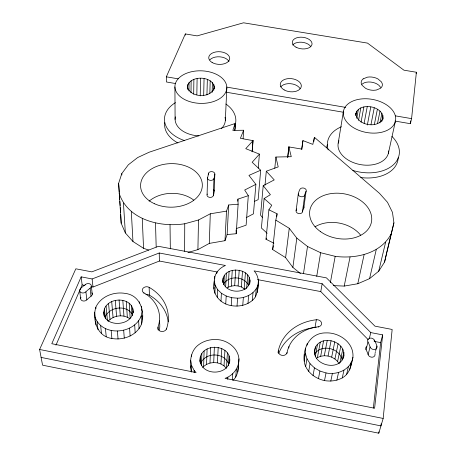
<?xml version="1.0" encoding="UTF-8"?>
<svg xmlns="http://www.w3.org/2000/svg" width="456" height="456" viewBox="0 0 456 456"><rect width="100%" height="100%" fill="white"/><g stroke="black" fill="none" stroke-linecap="round" stroke-linejoin="round"><path stroke-width="0.68" d="M185.324 35.203L185.33 33.932L197.112 35.887L243.538 22.8L367.496 43.098L403.919 70.184L416.385 72.247L411.586 118.628L410.389 123.701L394.97 121.062M184.623 251.307L184.748 223.765L198.508 219.986L210.29 213.796L226.512 211.117L228.707 204.972L238.117 204.197L237.924 199.112L248.309 195.681L244.684 190.027L255.884 184.344L248.953 175.383L260.672 170.213L252.168 162.285L259.407 154.122L245.75 148.673L253.051 140.636L240.38 138.328L243.658 130.245L232.845 130.393L235.108 123.513L149.175 152.213L137.672 157.548L128.324 164.804L121.803 173.565L118.64 183.295L121.182 223.263L125.354 232.942L132.97 241.509L143.554 248.292L148.673 250.076M187.308 88.15C187.541 74.334 214.901 75.126 214.428 88.886M187.695 89.473L187.73 84.537M188.961 90.949L189.029 82.496M191.007 92.716L191.127 80.752M193.692 94.192L193.88 79.424M191.292 371.988C189.713 362.959 189.952 352.14 197.459 345.676C203.729 340.421 212.245 338.534 220.225 339.942C229.51 341.755 238.129 349.039 238.938 358.872C238.214 366.242 239.012 374.798 233.084 380.344M191.423 356.307L191.44 354.888M191.543 371.902L191.634 365.541L190.711 360.212M196.844 94.762L197.1 78.597M194.131 372.62L194.17 370.506L191.634 365.541M200.23 95.885L200.572 78.318M187.935 252.476L197.91 249.614L198.508 219.986M203.678 95.469L204.06 78.609M304.158 361.249C302.721 347.295 310.57 332.572 326.103 332.897C339.452 332.367 354.266 342.94 352.915 357.339C351.399 365.017 349.815 373.795 342.257 377.904C336.836 380.868 330.554 381.615 324.507 380.606C316.549 378.896 309.219 373.948 305.651 366.499C302.562 360.599 306.272 354.449 305.566 348.247M199.967 362.075C197.87 341.584 233.763 342.883 229.431 363.364M206.944 94.905L207.343 79.452M200.292 362.349L200.44 356.672M201.501 365.592L201.843 353.611M209.834 93.434L210.199 80.792M207.087 194.541L207.583 177.515A30.13 20.959 -0.3 0 0 208.358 173.725A3.243 2.263 1.8 0 1 211.749 171.627A3.243 2.263 1.8 0 1 214.833 174.038L214.206 191.047A35.984 25.53 -0.6 0 1 213.317 195.67A3.198 2.291 1.5 0 1 209.464 197.328A3.198 2.291 1.5 0 1 207.087 194.541A29.577 20.982 -0.5 0 0 207.235 194.068M208.324 174.808L208.358 173.725M202.738 367.485L203.632 366.436L204.111 350.966M212.131 92.374L212.439 82.536M213.761 90.345L213.91 84.577M197.91 249.614L209.304 243.401L210.29 213.796M203.632 366.436L206.557 364.39L207.104 348.914M213.317 195.67L213.927 178.655A36.657 25.502 -0.3 0 0 214.833 174.038M206.557 364.39L209.988 363.067L210.604 347.586M238.938 358.872C239.309 367.553 233.147 375.59 225.064 378.349L374.598 408.245L382.675 334.881L370.791 332.595L322.141 283.712L254.089 270.881C260.644 277.772 258.632 288.802 255.52 296.793C250.276 304.551 240.095 307.202 231.22 305.628C219.268 303.593 211.327 292.997 214.269 280.885C214.143 273.942 219.216 267.928 225.475 265.489L159.218 252.994L92.129 278.964L81.157 276.849L51.79 343.71L196.103 372.558L194.17 370.506M214.554 283.016L214.343 285.627M214.719 279.026L214.827 276.37M214.89 293.368L215.226 285.41L214.269 280.885M216.788 273.509L216.845 272.175M209.988 363.067L213.699 362.543L214.388 347.062M217.29 297.58L217.649 289.634L215.226 285.41M225.338 120.447L226.809 88.139A25.963 16.291 1.7 0 0 188.676 72.498A25.963 16.291 1.7 0 0 187.12 100.673A25.963 16.291 1.7 0 0 226.809 88.139M226.438 368.345L224.021 365.854L220.949 363.985L217.432 362.856L218.202 347.387M220.995 301.199L221.394 293.259L217.649 289.634M222.767 282.047C221.65 264.588 253.895 267.079 249.609 284.316M209.304 243.401L224.99 240.682L226.512 211.117M222.91 282.595L223.155 277.949M223.873 284.749L224.369 275.367M224.99 240.682L227.122 234.532L228.707 204.972M220.949 363.985L221.793 348.521M225.64 286.79L226.393 273.138M234.715 130.501L235.108 123.513M225.748 303.947L226.193 296.012L221.394 293.259M227.111 287.89L228.171 287.2L229.089 271.417M224.021 365.854L224.933 350.407M228.171 287.2L231.289 286.094L232.269 270.311M226.478 367.65L227.401 352.915M237.787 201.221L237.924 199.112M231.22 305.628L231.728 297.705L226.193 296.012M227.122 234.532L236.225 233.734L238.117 204.197M228.393 365.752L229.032 355.891M243.116 138.635L243.658 130.245M227.732 379.341L227.869 377.237M231.289 286.094L234.675 285.673L235.718 269.895M245.1 289.406L241.349 286.944L238.106 285.963L239.218 270.191M237.029 306.113L237.587 298.195C246.206 297.967 255.582 293.385 258.102 284.584M232.292 380.053L232.742 373.732M241.349 286.944L242.524 271.177M248.309 195.681L246.109 225.184L236.721 228.422M252.128 151.694L252.972 140.499M252.208 151.831L253.051 140.636M235.763 377.015L236.35 369.28M242.746 305.377L243.361 297.46M244.194 288.557L245.431 272.796M257.349 292.513L258.449 280.058M237.85 371.959L238.459 364.207M246.628 288.562L247.733 274.94M255.884 184.344L253.468 213.824L246.229 217.637M258.244 168.127L259.407 154.122M249.278 277.47L248.617 285.416C244.216 276.011 228.456 275.145 223.463 284.362M247.967 303.468L248.634 295.556M249.956 280.212C249.717 294.804 224.369 294.701 222.836 280.725M260.672 170.213L258.142 199.66L254.351 201.398M252.322 300.538L253.029 292.621M333.268 285.61L344.212 286.083L357.795 283.74L369.571 278.639L378.697 271.217L384.562 262.069L393.916 222.853L392.473 212.382L387.509 202.321L379.455 193.31L314.406 137.313L312.827 144.375L302.944 140.596L301.672 149.078L288.83 146.912L291.264 156.699L275.914 157.035L278.206 166.907L266.298 171.217L274.227 179.909L263.209 185.66L260.553 215.124L262.285 217.369M265.01 185.227L266.298 171.217M263.209 185.66L270.397 194.672L264.115 198.542L261.396 228L267.188 233.255M255.52 296.793L256.255 288.87M229.716 359.128C229.927 375.955 200.988 376.582 200.024 359.949M273.874 243.202L265.985 239.24L268.897 209.8L271.759 205.257L264.115 198.542M274.786 168.224L275.914 157.035M383.165 418.448L392.16 329.46L374.952 326.16L326.439 277.875L158.449 246.32L91.821 271.867L75.827 268.801L39.615 349.478L42.568 365.176L378.788 433.2L383.165 418.448L39.615 349.478M381.165 423.795L380.954 425.904L41.108 357.413M410.389 123.701L410.685 120.886M378.788 433.2L378.93 431.786M300.458 273.537L292.872 267.415L285.61 257.64L272.648 249.546L275.823 220.145L277.071 213.79L268.897 209.8M276.769 216.594L277.071 213.79M373.356 408.012L380.635 342.616L382.675 334.881M287.645 157.377L288.83 146.912M287.793 157.28L288.979 146.815M213.944 288.847L214.183 286.915M285.61 257.64L289.264 228.296L275.823 220.145M301.792 149.642L302.944 140.596M296.109 210.712L298.298 193.84A37.175 26.362 10 0 1 299.951 189.32A3.272 2.308 7.8 0 1 304.101 188.185A3.272 2.308 7.8 0 1 306.096 191.275L303.77 208.13A29.988 21.677 10.2 0 0 302.453 211.863A3.226 2.331 7.9 0 1 298.777 213.579A3.226 2.331 7.9 0 1 296.109 210.712A36.48 26.374 10.2 0 1 296.588 208.979M278.069 352.756L278.32 350.835A50.633 42.237 15.6 0 1 316.339 319.747A4.326 3.5 12.4 0 1 321.491 322.768A4.326 3.5 12.4 0 1 318.288 326.77A41.616 34.707 15.6 0 0 287.058 352.545A4.452 3.739 9.6 0 1 281.928 355.361A4.452 3.739 9.6 0 1 278.32 350.835M292.872 267.415L296.816 238.117L289.264 228.296M190.608 368.009L190.876 366.014M302.453 211.863L304.762 195.003A30.558 21.671 10 0 1 306.096 191.275M313.825 141.48L314.406 137.313M286.921 353.508L287.058 352.545M288.762 347.996L288.967 346.554M214.502 86.777C212.262 98.718 190.038 98.228 187.319 86.743M303.479 273.64L307.515 246.485L296.816 238.117M338.192 143.178L343.465 111.121M316.726 276.353L320.625 252.732L307.515 246.485M306.956 345.283L307.276 343.345M305.651 366.499L306.968 358.775L305.452 353.508M368.38 339.84L320.779 291.589L322.141 283.712M278.787 353.423A50.12 42.112 15.9 0 1 315.005 327.425L316.339 319.747M308.678 371.383L310.029 363.677L306.968 358.775M355.463 115.357C357.265 100.765 385.793 105.729 382.738 119.956M318.202 327.248L318.288 326.77M355.931 115.282L356.677 111.11M314.406 353.371L315.563 346.913C323.127 333.399 348.27 342.827 343.328 358.177M356.763 118.303L358.382 109.263M315.364 356.17L317.513 344.274M358.558 120.361L360.833 107.85M313.038 375.556L314.44 367.867L310.029 363.677M330.355 282.686L335.177 256.335C356.073 259.105 381.524 253.473 391.624 233.033M316.35 358.399L317.422 357.584L320.249 342.222M361.038 122.248L363.854 106.966M364.122 123.325L367.251 106.664M317.422 357.584L320.682 356.25L323.566 340.888M141.559 324.017C145.333 311.454 140.072 295.203 125.446 293.436C114.063 291.395 100.833 296.263 95.834 307.213C92.14 319.713 97.117 336.556 111.885 338.466C123.433 340.598 136.982 335.394 141.559 324.017L141.16 316.065L142.118 311.106M318.442 378.708L319.907 371.036L314.44 367.867M367.342 125.007L370.791 106.96M272.648 249.546L273.383 245.738M320.682 356.25L324.301 355.72L327.26 340.358M371.002 124.488L374.251 107.838M324.301 355.72L328.041 356.022L331.079 340.672M374.365 124.505L377.391 109.235M324.507 380.606L326.034 372.945C337.155 375.351 351.069 369.554 352.915 357.339M344.212 286.083L350.048 257.002M377.494 123.565L380.013 111.07M133.135 311.305C132.018 328.109 99.305 327.482 104.413 308.889C109.406 296.047 133.847 297.169 133.215 312.634M339.116 363.814L337.588 361.465L334.915 358.992L331.66 357.139L334.778 341.795M379.945 122.938L381.928 113.219M381.723 121.786L383.006 115.539M334.915 358.992L338.101 343.664M330.794 381.113L332.39 373.458M337.588 361.465L340.837 346.155M339.794 363.027L342.798 349.114M336.859 380.19L338.517 372.535M357.795 283.74L364.093 254.687M343.841 352.334L342.16 360.046C339.931 347.979 321.229 343.562 314.526 354.187M388.341 153.461L395.341 121.524A26.471 16.809 10.2 0 0 360.394 99.06A26.471 16.809 10.2 0 0 352.744 127.218A26.471 16.809 10.2 0 0 395.341 121.524M342.257 377.904L343.972 370.243M384.562 262.069L386.705 252.584M346.617 374.439L348.373 366.767M416.1 73.496L416.385 72.247M369.571 278.639L376.246 249.603M349.644 370.038L351.416 362.36M378.697 271.217L385.628 242.182M386.859 251.906L393.916 222.853M374.992 354.055A3.591 2.918 19.4 0 1 372.301 357.19A3.591 2.918 19.4 0 1 368.123 354.608A33.242 27.559 16.4 0 0 366.054 349.695L367.963 341.971A3.608 2.896 18.4 0 1 369.611 338.221A3.608 2.896 18.4 0 1 374.342 340.108A40.852 33.624 16 0 1 376.924 346.081L376.798 346.566M369.354 338.403L370.791 332.595M368.123 354.608L370.061 346.896A33.584 27.634 16 0 0 367.963 341.971M374.091 341.082L374.342 340.108M375.043 353.309L375.294 352.357M375.539 351.399L375.79 350.436M375.915 349.952L376.291 348.504M376.417 348.019L376.673 347.05M343.892 355.606C340.227 373.738 308.028 364.036 315.563 346.913M304.277 355.999L304.916 354.164M383.171 117.87C378.822 129.464 356.358 125.508 355.834 113.265M55.957 345.169L82.137 284.92L81.157 276.849M175.526 83.539L166.411 81.977L166.337 76.819L185.33 33.932M200.515 363.865C204.721 352.06 224.038 352.043 228.53 363.671M95.07 317.102C101.893 336.904 134.013 334.527 141.16 316.065M105.182 316.88C109.634 306.364 127.475 304.443 132.707 315.136M265.985 239.24L266.68 238.1M361.916 84.274L364.15 82.855L366.476 82.2A10.653 6.538 9.7 0 1 376.912 83.927L378.925 85.295L380.646 87.421M108.049 321.377C113.225 315.364 123.137 313.956 129.646 318.596M90.961 286.63L93.001 287.023L159.423 261.043L217.369 272.01M119.153 193.367C127.805 219.695 160.022 227.647 184.748 223.765M213.699 362.543L217.432 362.856M234.675 285.673L238.106 285.963M231.728 297.705L237.587 298.195M166.337 76.819L178.25 78.848M226.598 87.09L345.716 107.399M395.466 115.881L411.586 118.628M226.706 92.289L343.79 112.313M257.555 279.619L320.779 291.589M82.137 284.92L84.85 285.45M374.41 341.413L380.635 342.616M320.625 252.732L335.177 256.335M328.041 356.022L331.66 357.139M319.907 371.036L326.034 372.945M257.378 286.716L257.697 287.987M142.044 315.598L142.506 319.069M79.663 290.728L80.666 298.777M80.963 297.397A3.528 2.725 -10.9 0 0 82.297 300.749A3.528 2.725 -10.9 0 0 86.839 299.837A32.843 26.055 -9.6 0 1 91.018 296.269L90.117 288.22A3.54 2.707 -10 0 0 90.579 284.356A3.54 2.707 -10 0 0 85.631 284.344A40.356 31.777 -9.2 0 0 80.49 288.665L80.552 289.172M85.631 284.344L85.688 284.852M90.117 288.22A33.174 26.117 -9.2 0 0 85.899 291.794L86.839 299.837M94.643 312.155L95.515 320.146M91.371 286.282L92.254 294.331M97.117 321.725L97.972 329.694M92.129 278.964L93.001 287.023M95.834 307.213L95.977 308.547M100.656 325.687L101.477 333.644M105.45 328.69L106.225 336.636M103.7 311.95L104.093 315.945M104.413 308.889L105.376 318.841M106.071 306.027L107.439 320.562M108.562 303.565L109.993 319.411M111.167 330.526L111.885 338.466M95.635 321.56L95.942 325.088M111.703 301.655L113.071 317.507M117.391 331.05L118.047 338.979M115.288 300.424L116.582 316.276M119.073 299.957L120.293 315.803M123.684 330.224L124.271 338.152M122.818 300.27L123.964 316.111M118.64 183.295L119.25 192.335M119.392 194.421L119.717 199.289M119.86 201.375L120.145 205.548M120.287 207.634L120.612 212.502M126.266 301.353L127.344 317.182M129.589 328.115L130.114 336.043M123.445 203.062L125.354 232.942M129.196 303.126L130.177 318.294M131.413 305.486L132.029 315.427M121.803 173.565L121.894 174.95M132.759 308.273L132.998 312.263M134.691 324.883L135.158 332.817M131.311 211.664L132.97 241.509M138.63 320.767L139.063 328.708M120.732 214.537L121.182 223.263M139.268 301.769L139.336 303.097M141.468 306.232L141.531 307.561M141.599 308.889L141.696 310.884M166.565 329.221L166.554 328.73A50.086 40.037 -9.2 0 0 149.135 287.343A4.281 3.357 -5.4 0 0 143.144 288.163A4.281 3.357 -5.4 0 0 143.902 292.855L143.925 293.35M142.255 218.492L143.554 248.292M149.135 287.343L149.443 295.209A49.596 39.928 -9.6 0 1 168.224 321.799M236.094 229.921L236.225 233.734M155.496 222.995L156.186 247.078M143.902 292.855A41.165 32.9 -9.2 0 1 158.038 327.032L158.124 329.967M159.218 252.994L159.423 261.043M351.074 362.4L351.137 365.034M170.031 224.802L170.327 248.851M174.916 86.942L175.098 119.438M280.719 86.891A10.528 6.601 6.1 0 1 290.597 83.699A10.528 6.601 6.1 0 1 300.025 88.555M209.834 59.856A10.448 6.355 2.7 0 1 220.003 56.835A10.448 6.355 2.7 0 1 228.98 61.509M292.661 45.019A9.861 5.831 6.3 0 1 301.861 42.237A9.861 5.831 6.3 0 1 310.753 46.58M149.101 201.181A29.879 21.785 -1.4 0 1 193.72 200.104M213.59 189.588A3.181 2.269 1.6 0 1 214.206 191.047M213.927 178.655A3.26 2.286 1.7 0 1 210.011 180.308A3.26 2.286 1.7 0 1 207.583 177.515M315.028 226.803A30.324 22.555 11.2 0 1 360.622 235.142M303.474 206.129A3.209 2.314 7.9 0 1 303.77 208.13M304.762 195.003A3.283 2.331 7.8 0 1 301.017 196.707A3.283 2.331 7.8 0 1 298.298 193.84M315.005 327.425A4.286 3.494 12.6 0 1 316.179 327.425M166.554 328.73A4.429 3.619 -5.3 0 1 161.093 331.421A4.429 3.619 -5.3 0 1 158.038 327.032M159.344 320.876A40.761 32.809 -9.6 0 1 159.446 330.093M145.897 294.724A4.241 3.352 -5.7 0 1 149.443 295.209M376.924 346.081A3.631 2.924 19 0 1 374.444 349.473A3.631 2.924 19 0 1 370.061 346.896M366.054 349.695A3.568 2.89 18.8 0 1 366.419 346.697M85.899 291.794A3.562 2.73 -10.5 0 1 80.911 292.507A3.562 2.73 -10.5 0 1 80.49 288.665M91.821 292.786A3.506 2.702 -10.3 0 1 91.018 296.269M225.891 104.031A35.693 23.336 1.5 0 1 234.743 126.101M184.646 140.625A35.693 23.336 1.5 0 1 175.44 102.634M235.518 124.442A35.505 23.364 1.4 0 1 234.829 130.228M177.874 142.956A35.505 23.364 1.4 0 1 164.679 122.635M225.042 117.277A25.131 16.427 1.5 0 1 221.445 128.598M198.844 135.877A25.131 16.427 1.5 0 1 175.338 116.85M391.903 136.39A36.366 24.06 10.5 0 1 392.998 165.146A36.366 24.06 10.5 0 1 352.864 170.436M328.195 149.91A36.366 24.06 10.5 0 1 341.396 126.774M398.202 157.673A36.172 24.082 10.6 0 1 360.707 177.526M326.678 147.727A36.172 24.082 10.6 0 1 327.419 144.506M388.717 150.947A25.61 16.94 10.5 0 1 359.545 164.428A25.61 16.94 10.5 0 1 338.962 140.722M363.175 78.859L361.864 80.227A10.71 6.526 9.7 0 0 362.092 85.289L365.581 88.316A10.71 6.526 9.7 0 0 373.555 90.305L376.223 90.077L380.464 88.333A10.71 6.526 9.7 0 0 382.225 83.59L381.393 81.863L377.882 78.894A10.71 6.526 9.7 0 0 367.399 77.167L363.175 78.859M284.151 89.906A10.579 6.589 6.1 0 0 301.199 86.902A10.579 6.589 6.1 0 0 287.001 78.785A10.579 6.589 6.1 0 0 284.151 89.906M212.148 62.523A10.499 6.344 2.7 0 0 229.471 59.707A10.499 6.344 2.7 0 0 216.036 51.904A10.499 6.344 2.7 0 0 212.148 62.523M296.041 47.196A9.912 5.82 6.3 0 0 311.95 44.625A9.912 5.82 6.3 0 0 298.56 37.369A9.912 5.82 6.3 0 0 296.041 47.196M154.578 203.781A30.883 21.78 -0.9 0 0 202.287 186.339A30.883 21.78 -0.9 0 0 157.491 166.092A30.883 21.78 -0.9 0 0 154.578 203.781M320.329 231.505A31.361 22.572 10.8 0 0 371.201 223.138A31.361 22.572 10.8 0 0 330.452 193.692A31.361 22.572 10.8 0 0 320.329 231.505"/></g></svg>
